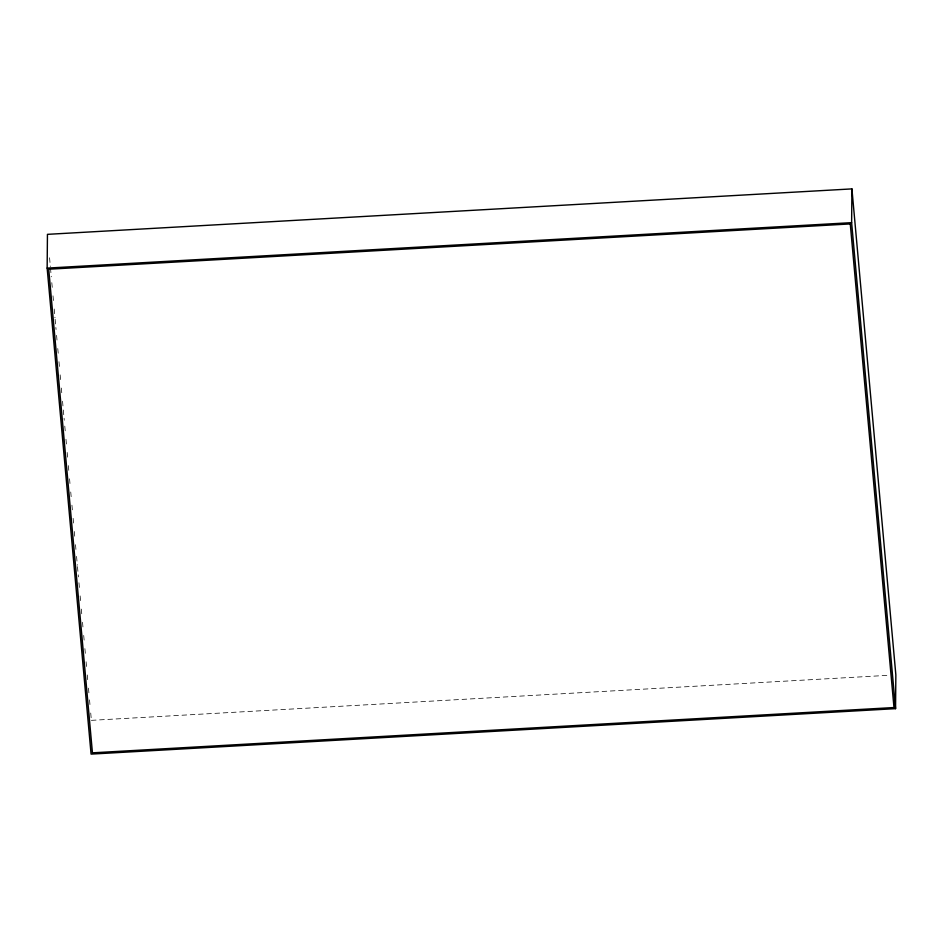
<?xml version="1.0" encoding="UTF-8"?>
<svg xmlns="http://www.w3.org/2000/svg" width="943" height="943" viewBox="0 0 943 943"><rect width="100%" height="100%" fill="white"/><g stroke="black" fill="none" stroke-linecap="round" stroke-linejoin="round"><path stroke-width="0.71" stroke-dasharray="4.71 3.54" d="M91.377 720.346L888.495 675.306M49.566 257.769L50.356 266.551M50.486 268.024L51.287 276.806M51.806 282.652L52.478 289.972M52.997 295.831L53.668 303.151M54.199 309.009L54.989 317.791M55.118 319.253L56.05 329.496M56.58 335.354L57.099 341.213M57.771 348.533L58.301 354.391M58.961 361.699L59.492 367.558M60.152 374.878L60.682 380.736M61.342 388.056L61.873 393.915M62.533 401.223L63.193 408.543M63.322 410.016L64.254 420.26M64.784 426.118L65.444 433.438M65.975 439.285L66.635 446.605M67.165 452.463L67.825 459.783M68.356 465.642L68.886 471.488M69.546 478.808L70.206 486.128M70.737 491.987L71.397 499.307M71.927 505.165L72.458 511.012M73.118 518.332L73.648 524.19M74.308 531.51L74.839 537.369M75.499 544.689L76.029 550.535M76.56 556.394L77.35 565.175M77.479 566.637L78.41 576.892M78.941 582.739L79.601 590.059M80.131 595.917L80.662 601.775M81.322 609.095L81.852 614.954M82.513 622.262L83.043 628.121M83.703 635.441L84.363 642.761M84.894 648.619L85.554 655.939M86.084 661.786L86.615 667.644M87.275 674.964L87.805 680.822M88.465 688.142L88.996 694.001M89.526 699.847L90.186 707.167M90.717 713.026L91.247 718.884"/><path stroke-width="1.41" d="M47.15 268.107L47.445 234.347L851.918 188.895L895.85 674.893L895.555 708.653L91.082 754.105L47.15 268.107L851.623 222.654L851.918 188.895M851.623 222.654L895.555 708.653M850.268 223.927L48.718 269.215L92.438 752.832L893.988 707.545L850.268 223.927"/></g></svg>
